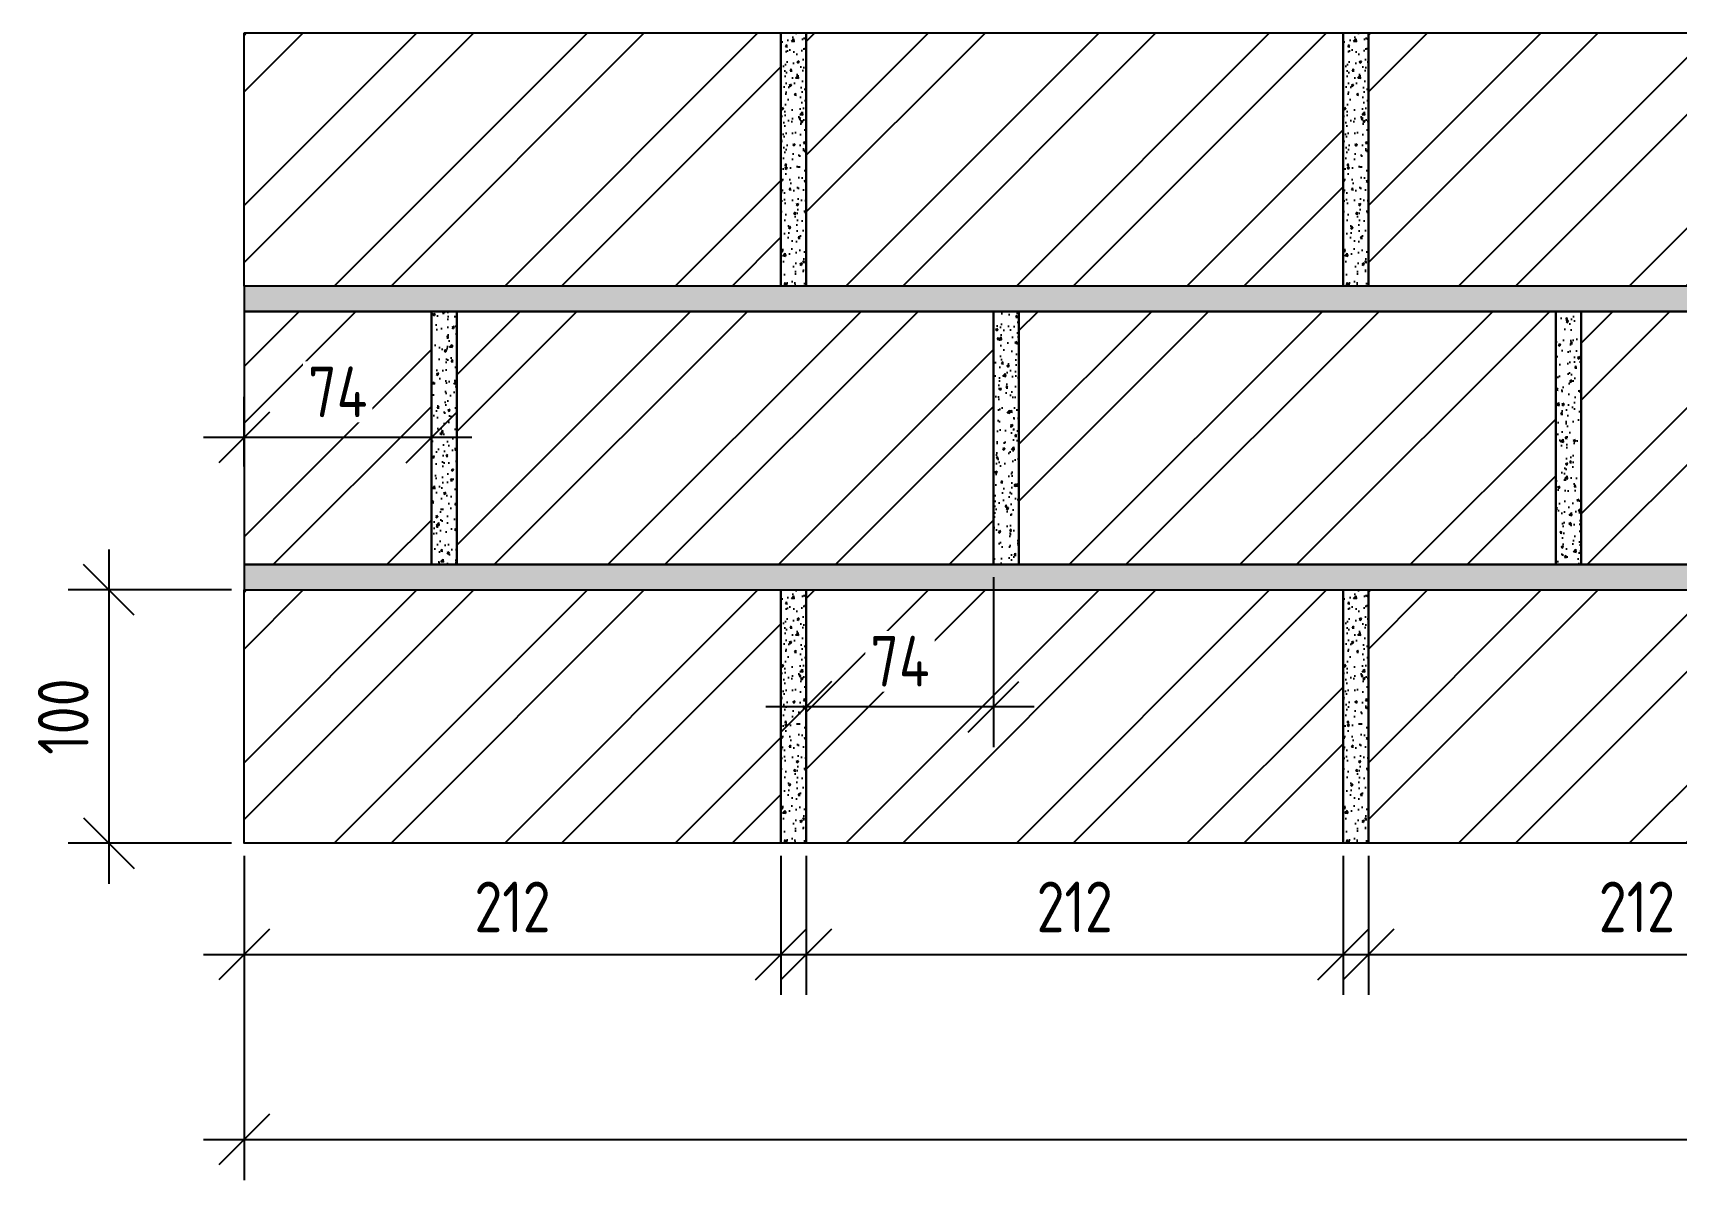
# Model space of a CAD drawing. Header units: millimetres. Extents: x 316173 to 317763, y 46618 to 48582.
# Drawn here: x 316174 to 316823, y 46618 to 47071 of the extents above; entities that cross this region are included whole.
import ezdxf

# ---------------------------------------------------------------- set-up
doc = ezdxf.new("R2010")
doc.units = ezdxf.units.MM
doc.layers.add('01_РАЗМЕРЫ-ВЫНОСКИ', color=4, linetype='Continuous')
doc.styles.add('ГОСТ 2.304', font='CS_Gost2304.shx')
doc.dimstyles.new('СПДС', dxfattribs={"dimscale": 100, "dimtxt": 2.5, "dimasz": 2.5, "dimexe": 2, "dimexo": 0.625, "dimgap": 1, "dimtad": 1, "dimdec": 0, "dimtxsty": 'ГОСТ 2.304', "dimblk": 'OBLIQUE', "dimblk1": 'OBLIQUE', "dimblk2": 'OBLIQUE', "dimcen": 2.5, "dimdle": 2, "dimadec": 0, "dimazin": 2, "dimtfac": 0.75, "dimtdec": 4, "dimtmove": 1, "dimatfit": 3, "dimfxl": 1, "dimtfill": 1, "dimtolj": 1, "dimarcsym": 1})
pattern_1 = [(45, (192354.78, -1213.53), (-33.67596, 33.67596), []), (45, (192377.23, -1213.53), (-33.67596, 33.67596), [])]
pattern_2 = [(45, (192354.78, -993.53), (-33.67596, 33.67596), []), (45, (192377.23, -993.53), (-33.67596, 33.67596), [])]
pattern_3 = [(45, (191836.78, -1103.53), (-33.67596, 33.67596), []), (45, (191859.23, -1103.53), (-33.67596, 33.67596), [])]

# ---------------------------------------------------------------- blocks, each defined once
blk = doc.blocks.new('_Oblique')
at = {"color": 0, "linetype": 'ByBlock', "lineweight": -2}
blk.add_line((-0.5, -0.5), (0.5, 0.5), dxfattribs=at)
blk = doc.blocks.new('*D1647')
at = {"color": 0, "lineweight": -2, "ltscale": 20, "transparency": 16777216}
for p, q in [((316257.1, 46746.41), (316257.1, 46618.37)), ((317747.1, 46746.41), (317747.1, 46618.37)), ((316241.1, 46634.37), (317763.1, 46634.37))]:
    blk.add_line(p, q, dxfattribs=at)
at = {"layer": 'Defpoints', "color": 0, "ltscale": 20, "transparency": 16777216}
for p in [(316257.1, 46751.41), (317747.1, 46751.41), (317747.1, 46634.37)]:
    blk.add_point(p, dxfattribs=at)
at = {"color": 0, "lineweight": -2, "ltscale": 20, "transparency": 16777216, "xscale": 20, "yscale": 20, "zscale": 20, "rotation": 180}
blk.add_blockref('_Oblique', (316257.1, 46634.37), dxfattribs=at)
at = {"color": 0, "lineweight": -2, "ltscale": 20, "transparency": 16777216, "xscale": 20, "yscale": 20, "zscale": 20}
blk.add_blockref('_Oblique', (317747.1, 46634.37), dxfattribs=at)
at = {"color": 0, "ltscale": 20, "transparency": 16777216, "insert": (317002.1, 46652.95), "char_height": 20, "attachment_point": 5, "style": 'ГОСТ 2.304', "bg_fill": 3, "box_fill_scale": 1.1, "bg_fill_color": 256, "bg_fill_true_color": 13158600, "bg_fill_transparency": 0}
blk.add_mtext('\\A1;1490', dxfattribs=at)
blk = doc.blocks.new('*D1648')
at = {"color": 0, "lineweight": -2, "ltscale": 20, "transparency": 16777216}
for p, q in [((316203.7, 46867.41), (316203.7, 46735.41)), ((316252.1, 46851.41), (316187.7, 46851.41)), ((316252.1, 46751.41), (316187.7, 46751.41))]:
    blk.add_line(p, q, dxfattribs=at)
at = {"layer": 'Defpoints', "color": 0, "ltscale": 20, "transparency": 16777216}
for p in [(316257.1, 46851.41), (316203.7, 46751.41), (316257.1, 46751.41)]:
    blk.add_point(p, dxfattribs=at)
at = {"color": 0, "lineweight": -2, "ltscale": 20, "transparency": 16777216, "xscale": 20, "yscale": 20, "zscale": 20}
for p, rotation in [((316203.7, 46851.41), 90), ((316203.7, 46751.41), 270)]:
    blk.add_blockref('_Oblique', p, dxfattribs=dict(at, rotation=rotation))
at = {"color": 0, "ltscale": 20, "transparency": 16777216, "insert": (316185.7, 46801.41), "char_height": 20, "attachment_point": 5, "rotation": 90, "style": 'ГОСТ 2.304', "bg_fill": 3, "box_fill_scale": 1.1, "bg_fill_color": 256, "bg_fill_true_color": 13158600, "bg_fill_transparency": 0}
blk.add_mtext('\\A1;100', dxfattribs=at)
blk = doc.blocks.new('*D1649')
at = {"color": 0, "lineweight": -2, "ltscale": 20, "transparency": 16777216}
for p, q in [((316257.1, 46746.41), (316257.1, 46691.5)), ((316469.1, 46746.41), (316469.1, 46691.5)), ((316241.1, 46707.5), (316485.1, 46707.5))]:
    blk.add_line(p, q, dxfattribs=at)
at = {"layer": 'Defpoints', "color": 0, "ltscale": 20, "transparency": 16777216}
for p in [(316257.1, 46751.41), (316469.1, 46751.41), (316469.1, 46707.5)]:
    blk.add_point(p, dxfattribs=at)
at = {"color": 0, "lineweight": -2, "ltscale": 20, "transparency": 16777216, "xscale": 20, "yscale": 20, "zscale": 20, "rotation": 180}
blk.add_blockref('_Oblique', (316257.1, 46707.5), dxfattribs=at)
at = {"color": 0, "lineweight": -2, "ltscale": 20, "transparency": 16777216, "xscale": 20, "yscale": 20, "zscale": 20}
blk.add_blockref('_Oblique', (316469.1, 46707.5), dxfattribs=at)
at = {"color": 0, "ltscale": 20, "transparency": 16777216, "insert": (316363.1, 46726.27), "char_height": 20, "attachment_point": 5, "style": 'ГОСТ 2.304', "bg_fill": 3, "box_fill_scale": 1.1, "bg_fill_color": 256, "bg_fill_true_color": 13158600, "bg_fill_transparency": 0}
blk.add_mtext('\\A1;212', dxfattribs=at)
blk = doc.blocks.new('*D1650')
at = {"color": 0, "lineweight": -2, "ltscale": 20, "transparency": 16777216}
for p, q in [((316479.1, 46746.41), (316479.1, 46691.5)), ((316691.1, 46746.41), (316691.1, 46691.5)), ((316463.1, 46707.5), (316707.1, 46707.5))]:
    blk.add_line(p, q, dxfattribs=at)
at = {"layer": 'Defpoints', "color": 0, "ltscale": 20, "transparency": 16777216}
for p in [(316479.1, 46751.41), (316691.1, 46751.41), (316691.1, 46707.5)]:
    blk.add_point(p, dxfattribs=at)
at = {"color": 0, "lineweight": -2, "ltscale": 20, "transparency": 16777216, "xscale": 20, "yscale": 20, "zscale": 20, "rotation": 180}
blk.add_blockref('_Oblique', (316479.1, 46707.5), dxfattribs=at)
at = {"color": 0, "lineweight": -2, "ltscale": 20, "transparency": 16777216, "xscale": 20, "yscale": 20, "zscale": 20}
blk.add_blockref('_Oblique', (316691.1, 46707.5), dxfattribs=at)
at = {"color": 0, "ltscale": 20, "transparency": 16777216, "insert": (316585.1, 46726.27), "char_height": 20, "attachment_point": 5, "style": 'ГОСТ 2.304', "bg_fill": 3, "box_fill_scale": 1.1, "bg_fill_color": 256, "bg_fill_true_color": 13158600, "bg_fill_transparency": 0}
blk.add_mtext('\\A1;212', dxfattribs=at)
blk = doc.blocks.new('*D1651')
at = {"color": 0, "lineweight": -2, "ltscale": 20, "transparency": 16777216}
for p, q in [((316701.1, 46746.41), (316701.1, 46691.5)), ((316913.1, 46746.41), (316913.1, 46691.5)), ((316685.1, 46707.5), (316929.1, 46707.5))]:
    blk.add_line(p, q, dxfattribs=at)
at = {"layer": 'Defpoints', "color": 0, "ltscale": 20, "transparency": 16777216}
for p in [(316701.1, 46751.41), (316913.1, 46751.41), (316913.1, 46707.5)]:
    blk.add_point(p, dxfattribs=at)
at = {"color": 0, "lineweight": -2, "ltscale": 20, "transparency": 16777216, "xscale": 20, "yscale": 20, "zscale": 20, "rotation": 180}
blk.add_blockref('_Oblique', (316701.1, 46707.5), dxfattribs=at)
at = {"color": 0, "lineweight": -2, "ltscale": 20, "transparency": 16777216, "xscale": 20, "yscale": 20, "zscale": 20}
blk.add_blockref('_Oblique', (316913.1, 46707.5), dxfattribs=at)
at = {"color": 0, "ltscale": 20, "transparency": 16777216, "insert": (316807.1, 46726.27), "char_height": 20, "attachment_point": 5, "style": 'ГОСТ 2.304', "bg_fill": 3, "box_fill_scale": 1.1, "bg_fill_color": 256, "bg_fill_true_color": 13158600, "bg_fill_transparency": 0}
blk.add_mtext('\\A1;212', dxfattribs=at)
blk = doc.blocks.new('*D1664')
at = {"color": 0, "lineweight": -2, "ltscale": 20, "transparency": 16777216}
for p, q in [((316257.1, 46900.2), (316257.1, 46927.64)), ((316331.1, 46900.2), (316331.1, 46927.64)), ((316347.1, 46911.64), (316241.1, 46911.64))]:
    blk.add_line(p, q, dxfattribs=at)
at = {"layer": 'Defpoints', "color": 0, "ltscale": 20, "transparency": 16777216}
for p in [(316257.1, 46911.64), (316257.1, 46895.2), (316331.1, 46895.2)]:
    blk.add_point(p, dxfattribs=at)
at = {"color": 0, "lineweight": -2, "ltscale": 20, "transparency": 16777216, "xscale": 20, "yscale": 20, "zscale": 20, "rotation": 180}
blk.add_blockref('_Oblique', (316257.1, 46911.64), dxfattribs=at)
at = {"color": 0, "lineweight": -2, "ltscale": 20, "transparency": 16777216, "xscale": 20, "yscale": 20, "zscale": 20}
blk.add_blockref('_Oblique', (316331.1, 46911.64), dxfattribs=at)
at = {"color": 0, "ltscale": 20, "transparency": 16777216, "insert": (316294.1, 46929.64), "char_height": 20, "attachment_point": 5, "style": 'ГОСТ 2.304', "bg_fill": 3, "box_fill_scale": 1.1, "bg_fill_color": 256, "bg_fill_true_color": 13158600, "bg_fill_transparency": 0}
blk.add_mtext('\\A1;74', dxfattribs=at)
blk = doc.blocks.new('*D1677')
at = {"color": 0, "lineweight": -2, "ltscale": 20, "transparency": 16777216}
for p, q in [((316553.1, 46856.41), (316553.1, 46789.28)), ((316479.1, 46846.41), (316479.1, 46789.28)), ((316569.1, 46805.28), (316463.1, 46805.28))]:
    blk.add_line(p, q, dxfattribs=at)
at = {"layer": 'Defpoints', "color": 0, "ltscale": 20, "transparency": 16777216}
for p in [(316553.1, 46861.41), (316479.1, 46851.41), (316479.1, 46805.28)]:
    blk.add_point(p, dxfattribs=at)
at = {"color": 0, "lineweight": -2, "ltscale": 20, "transparency": 16777216, "xscale": 20, "yscale": 20, "zscale": 20, "rotation": 180}
blk.add_blockref('_Oblique', (316479.1, 46805.28), dxfattribs=at)
at = {"color": 0, "lineweight": -2, "ltscale": 20, "transparency": 16777216, "xscale": 20, "yscale": 20, "zscale": 20}
blk.add_blockref('_Oblique', (316553.1, 46805.28), dxfattribs=at)
at = {"color": 0, "ltscale": 20, "transparency": 16777216, "insert": (316516.1, 46823.28), "char_height": 20, "attachment_point": 5, "style": 'ГОСТ 2.304', "bg_fill": 3, "box_fill_scale": 1.1, "bg_fill_color": 256, "bg_fill_true_color": 13158600, "bg_fill_transparency": 0}
blk.add_mtext('\\A1;74', dxfattribs=at)
blk = doc.blocks.new('кладка 3')
at = {"ltscale": 5}
h = blk.add_hatch(dxfattribs=at)
h.set_pattern_fill('ANSI32', color=6, scale=5)
h.set_pattern_definition(pattern_2)
h.paths.add_polyline_path([(316257.1, 47071.41), (316469.1, 47071.41), (316469.1, 46971.41), (316257.1, 46971.41)])
at = {"ltscale": 0.05}
h = blk.add_hatch(dxfattribs=at)
h.set_pattern_fill('AR-CONC', color=256, scale=0.05)
h.set_pattern_definition([(50, (190607.084, -992.9795), (9.10923345, -0.79695428), [0.9525, -10.4775]), (355, (190607.084, -992.9795), (-1.7621711, 9.55284226), [0.762, -8.3820292]), (100.451445, (190607.843, -993.046), (7.34706235, 8.7558876), [0.80950044, -8.9045122]), (46.1842, (190607.084, -990.44), (13.553952, -2.1021164), [1.42875, -15.71625]), (96.635558, (190608.213, -990.615), (11.8702067, 12.3713062), [1.2142512, -13.3567804]), (351.184151, (190607.084, -990.44), (11.8702067, 12.3713062), [1.1429984, -12.5729866]), (21, (190608.354, -991.0745), (7.58071956, -5.1132599), [0.9525, -10.4775]), (326, (190608.354, -991.0745), (3.0901014, 9.2093983), [0.762, -8.382]), (71.451445, (190608.985, -991.501), (10.67082096, 4.09613844), [0.80950044, -8.9044969]), (37.5, (190607.0836, -992.9795), (0.15443016, 4.22775194), [0, -8.2804, 0, -8.509, 0, -8.41375]), (7.5, (190607.0836, -992.9795), (3.34098313, 5.00902874), [0, -4.8514, 0, -8.0899, 0, -3.20675]), (327.5, (190604.2515, -992.9795), (6.77952976, -0.2864372), [0, -3.175, 0, -9.906, 0, -13.1445]), (317.5, (190602.9815, -992.9795), (7.40645907, 1.27132455), [0, -4.1275, 0, -6.5786, 0, -9.3345])])
h.paths.add_polyline_path([(316469.1, 47071.41), (316479.1, 47071.41), (316479.1, 46971.41), (316469.1, 46971.41)])
at = {"ltscale": 5}
h = blk.add_hatch(dxfattribs=at)
h.set_pattern_fill('ANSI32', color=6, scale=5)
h.set_pattern_definition(pattern_2)
h.paths.add_polyline_path([(316479.1, 47071.41), (316691.1, 47071.41), (316691.1, 46971.41), (316479.1, 46971.41)])
at = {"ltscale": 0.05}
h = blk.add_hatch(dxfattribs=at)
h.set_pattern_fill('AR-CONC', color=256, scale=0.05)
h.set_pattern_definition([(50, (190829.084, -992.9795), (9.10923345, -0.79695428), [0.9525, -10.4775]), (355, (190829.084, -992.9795), (-1.7621711, 9.55284226), [0.762, -8.3820292]), (100.451445, (190829.843, -993.046), (7.34706235, 8.7558876), [0.80950044, -8.9045122]), (46.1842, (190829.084, -990.44), (13.553952, -2.1021164), [1.42875, -15.71625]), (96.635558, (190830.213, -990.615), (11.8702067, 12.3713062), [1.2142512, -13.3567804]), (351.184151, (190829.084, -990.44), (11.8702067, 12.3713062), [1.1429984, -12.5729866]), (21, (190830.354, -991.0745), (7.58071956, -5.1132599), [0.9525, -10.4775]), (326, (190830.354, -991.0745), (3.0901014, 9.2093983), [0.762, -8.382]), (71.451445, (190830.985, -991.501), (10.67082096, 4.09613844), [0.80950044, -8.9044969]), (37.5, (190829.0836, -992.9795), (0.15443016, 4.22775194), [0, -8.2804, 0, -8.509, 0, -8.41375]), (7.5, (190829.0836, -992.9795), (3.34098313, 5.00902874), [0, -4.8514, 0, -8.0899, 0, -3.20675]), (327.5, (190826.2515, -992.9795), (6.77952976, -0.2864372), [0, -3.175, 0, -9.906, 0, -13.1445]), (317.5, (190824.9815, -992.9795), (7.40645907, 1.27132455), [0, -4.1275, 0, -6.5786, 0, -9.3345])])
h.paths.add_polyline_path([(316691.1, 47071.41), (316701.1, 47071.41), (316701.1, 46971.41), (316691.1, 46971.41)])
at = {"ltscale": 5}
h = blk.add_hatch(dxfattribs=at)
h.set_pattern_fill('ANSI32', color=6, scale=5)
h.set_pattern_definition([(45, (192798.78, -993.53), (-33.67596, 33.67596), []), (45, (192821.23, -993.53), (-33.67596, 33.67596), [])])
h.paths.add_polyline_path([(316701.1, 47071.41), (316913.1, 47071.41), (316913.1, 46971.41), (316701.1, 46971.41)])
at = {"ltscale": 0.05}
h = blk.add_hatch(dxfattribs=at)
h.set_pattern_fill('AR-CONC', color=256, scale=0.05, angle=-90)
h.set_pattern_definition([(320, (268292.7155, 172783.411), (-0.79695428, -9.10923345), [0.9525, -10.4775]), (265, (268292.715, 172783.411), (9.55284226, 1.7621711), [0.762, -8.3820292]), (10.451445, (268292.649, 172782.652), (8.7558876, -7.34706235), [0.80950044, -8.9045122]), (316.1842, (268295.255, 172783.411), (-2.1021164, -13.553952), [1.42875, -15.71625]), (6.635558, (268295.08, 172782.282), (12.3713062, -11.8702067), [1.2142512, -13.3567804]), (261.184151, (268295.255, 172783.411), (12.3713062, -11.8702067), [1.1429984, -12.5729866]), (291, (268294.6205, 172782.141), (-5.1132599, -7.58071956), [0.9525, -10.4775]), (236, (268294.62, 172782.141), (9.2093983, -3.0901014), [0.762, -8.382]), (341.451445, (268294.194, 172781.509), (4.09613844, -10.67082096), [0.80950044, -8.9044969]), (307.5, (268292.7155, 172783.411), (4.22775194, -0.15443016), [0, -8.2804, 0, -8.509, 0, -8.41375]), (277.5, (268292.7155, 172783.411), (5.00902874, -3.34098313), [0, -4.8514, 0, -8.0899, 0, -3.20675]), (237.5, (268292.7155, 172786.243), (-0.2864372, -6.77952976), [0, -3.175, 0, -9.906, 0, -13.1445]), (227.5, (268292.7155, 172787.513), (1.27132455, -7.40645907), [0, -4.1275, 0, -6.5786, 0, -9.3345])])
h.paths.add_polyline_path([(317747.1, 46961.41), (317747.1, 46971.41), (316257.1, 46971.41), (316257.1, 46961.41)])
h = blk.add_hatch(dxfattribs=at)
h.set_pattern_fill('AR-CONC', color=256, scale=0.05)
h.set_pattern_definition([(50, (190311.084, -1102.9795), (9.10923345, -0.79695428), [0.9525, -10.4775]), (355, (190311.084, -1102.9795), (-1.7621711, 9.55284226), [0.762, -8.3820292]), (100.451445, (190311.843, -1103.046), (7.34706235, 8.7558876), [0.80950044, -8.9045122]), (46.1842, (190311.084, -1100.44), (13.553952, -2.1021164), [1.42875, -15.71625]), (96.635558, (190312.213, -1100.615), (11.8702067, 12.3713062), [1.2142512, -13.3567804]), (351.184151, (190311.084, -1100.44), (11.8702067, 12.3713062), [1.1429984, -12.5729866]), (21, (190312.354, -1101.0745), (7.58071956, -5.1132599), [0.9525, -10.4775]), (326, (190312.354, -1101.0745), (3.0901014, 9.2093983), [0.762, -8.382]), (71.451445, (190312.985, -1101.501), (10.67082096, 4.09613844), [0.80950044, -8.9044969]), (37.5, (190311.0836, -1102.9795), (0.15443016, 4.22775194), [0, -8.2804, 0, -8.509, 0, -8.41375]), (7.5, (190311.0836, -1102.9795), (3.34098313, 5.00902874), [0, -4.8514, 0, -8.0899, 0, -3.20675]), (327.5, (190308.2515, -1102.9795), (6.77952976, -0.2864372), [0, -3.175, 0, -9.906, 0, -13.1445]), (317.5, (190306.9815, -1102.9795), (7.40645907, 1.27132455), [0, -4.1275, 0, -6.5786, 0, -9.3345])])
h.paths.add_polyline_path([(316341.1, 46961.41), (316331.1, 46961.41), (316331.1, 46861.41), (316341.1, 46861.41)])
at = {"ltscale": 5}
h = blk.add_hatch(dxfattribs=at)
h.set_pattern_fill('ANSI32', color=6, scale=5)
h.set_pattern_definition([(45, (192058.78, -1103.53), (-33.67596, 33.67596), []), (45, (192081.23, -1103.53), (-33.67596, 33.67596), [])])
h.paths.add_polyline_path([(316553.1, 46961.41), (316341.1, 46961.41), (316341.1, 46861.41), (316553.1, 46861.41)])
at = {"ltscale": 0.05}
h = blk.add_hatch(dxfattribs=at)
h.set_pattern_fill('AR-CONC', color=256, scale=0.05)
h.set_pattern_definition([(50, (190089.084, -1102.9795), (9.10923345, -0.79695428), [0.9525, -10.4775]), (355, (190089.084, -1102.9795), (-1.7621711, 9.55284226), [0.762, -8.3820292]), (100.451445, (190089.843, -1103.046), (7.34706235, 8.7558876), [0.80950044, -8.9045122]), (46.1842, (190089.084, -1100.44), (13.553952, -2.1021164), [1.42875, -15.71625]), (96.635558, (190090.213, -1100.615), (11.8702067, 12.3713062), [1.2142512, -13.3567804]), (351.184151, (190089.084, -1100.44), (11.8702067, 12.3713062), [1.1429984, -12.5729866]), (21, (190090.354, -1101.0745), (7.58071956, -5.1132599), [0.9525, -10.4775]), (326, (190090.354, -1101.0745), (3.0901014, 9.2093983), [0.762, -8.382]), (71.451445, (190090.985, -1101.501), (10.67082096, 4.09613844), [0.80950044, -8.9044969]), (37.5, (190089.0836, -1102.9795), (0.15443016, 4.22775194), [0, -8.2804, 0, -8.509, 0, -8.41375]), (7.5, (190089.0836, -1102.9795), (3.34098313, 5.00902874), [0, -4.8514, 0, -8.0899, 0, -3.20675]), (327.5, (190086.2515, -1102.9795), (6.77952976, -0.2864372), [0, -3.175, 0, -9.906, 0, -13.1445]), (317.5, (190084.9815, -1102.9795), (7.40645907, 1.27132455), [0, -4.1275, 0, -6.5786, 0, -9.3345])])
h.paths.add_polyline_path([(316563.1, 46961.41), (316553.1, 46961.41), (316553.1, 46861.41), (316563.1, 46861.41)])
at = {"ltscale": 5}
h = blk.add_hatch(dxfattribs=at)
h.set_pattern_fill('ANSI32', color=6, scale=5)
h.set_pattern_definition(pattern_3)
h.paths.add_polyline_path([(316775.1, 46961.41), (316563.1, 46961.41), (316563.1, 46861.41), (316775.1, 46861.41)])
at = {"ltscale": 0.05}
h = blk.add_hatch(dxfattribs=at)
h.set_pattern_fill('AR-CONC', color=256, scale=0.05)
h.set_pattern_definition([(50, (189867.084, -1102.9795), (9.10923345, -0.79695428), [0.9525, -10.4775]), (355, (189867.084, -1102.9795), (-1.7621711, 9.55284226), [0.762, -8.3820292]), (100.451445, (189867.843, -1103.046), (7.34706235, 8.7558876), [0.80950044, -8.9045122]), (46.1842, (189867.084, -1100.44), (13.553952, -2.1021164), [1.42875, -15.71625]), (96.635558, (189868.213, -1100.615), (11.8702067, 12.3713062), [1.2142512, -13.3567804]), (351.184151, (189867.084, -1100.44), (11.8702067, 12.3713062), [1.1429984, -12.5729866]), (21, (189868.354, -1101.0745), (7.58071956, -5.1132599), [0.9525, -10.4775]), (326, (189868.354, -1101.0745), (3.0901014, 9.2093983), [0.762, -8.382]), (71.451445, (189868.985, -1101.501), (10.67082096, 4.09613844), [0.80950044, -8.9044969]), (37.5, (189867.0836, -1102.9795), (0.15443016, 4.22775194), [0, -8.2804, 0, -8.509, 0, -8.41375]), (7.5, (189867.0836, -1102.9795), (3.34098313, 5.00902874), [0, -4.8514, 0, -8.0899, 0, -3.20675]), (327.5, (189864.2515, -1102.9795), (6.77952976, -0.2864372), [0, -3.175, 0, -9.906, 0, -13.1445]), (317.5, (189862.9815, -1102.9795), (7.40645907, 1.27132455), [0, -4.1275, 0, -6.5786, 0, -9.3345])])
h.paths.add_polyline_path([(316785.1, 46961.41), (316775.1, 46961.41), (316775.1, 46861.41), (316785.1, 46861.41)])
at = {"ltscale": 5}
h = blk.add_hatch(dxfattribs=at)
h.set_pattern_fill('ANSI32', color=6, scale=5)
h.set_pattern_definition([(45, (191614.78, -1103.53), (-33.67596, 33.67596), []), (45, (191637.23, -1103.53), (-33.67596, 33.67596), [])])
h.paths.add_polyline_path([(316997.1, 46961.41), (316785.1, 46961.41), (316785.1, 46861.41), (316997.1, 46861.41)])
h = blk.add_hatch(dxfattribs=at)
h.set_pattern_fill('ANSI32', color=6, scale=5)
h.set_pattern_definition(pattern_1)
h.paths.add_polyline_path([(316257.1, 46851.41), (316469.1, 46851.41), (316469.1, 46751.41), (316257.1, 46751.41)])
at = {"ltscale": 0.05}
h = blk.add_hatch(dxfattribs=at)
h.set_pattern_fill('AR-CONC', color=256, scale=0.05)
h.set_pattern_definition([(50, (190607.084, -1212.9795), (9.10923345, -0.79695428), [0.9525, -10.4775]), (355, (190607.084, -1212.9795), (-1.7621711, 9.55284226), [0.762, -8.3820292]), (100.451445, (190607.843, -1213.046), (7.34706235, 8.7558876), [0.80950044, -8.9045122]), (46.1842, (190607.084, -1210.44), (13.553952, -2.1021164), [1.42875, -15.71625]), (96.635558, (190608.213, -1210.615), (11.8702067, 12.3713062), [1.2142512, -13.3567804]), (351.184151, (190607.084, -1210.44), (11.8702067, 12.3713062), [1.1429984, -12.5729866]), (21, (190608.354, -1211.0745), (7.58071956, -5.1132599), [0.9525, -10.4775]), (326, (190608.354, -1211.0745), (3.0901014, 9.2093983), [0.762, -8.382]), (71.451445, (190608.985, -1211.501), (10.67082096, 4.09613844), [0.80950044, -8.9044969]), (37.5, (190607.0836, -1212.9795), (0.15443016, 4.22775194), [0, -8.2804, 0, -8.509, 0, -8.41375]), (7.5, (190607.0836, -1212.9795), (3.34098313, 5.00902874), [0, -4.8514, 0, -8.0899, 0, -3.20675]), (327.5, (190604.2515, -1212.9795), (6.77952976, -0.2864372), [0, -3.175, 0, -9.906, 0, -13.1445]), (317.5, (190602.9815, -1212.9795), (7.40645907, 1.27132455), [0, -4.1275, 0, -6.5786, 0, -9.3345])])
h.paths.add_polyline_path([(316469.1, 46851.41), (316479.1, 46851.41), (316479.1, 46751.41), (316469.1, 46751.41)])
at = {"ltscale": 5}
h = blk.add_hatch(dxfattribs=at)
h.set_pattern_fill('ANSI32', color=6, scale=5)
h.set_pattern_definition(pattern_1)
h.paths.add_polyline_path([(316479.1, 46851.41), (316691.1, 46851.41), (316691.1, 46751.41), (316479.1, 46751.41)])
at = {"ltscale": 0.05}
h = blk.add_hatch(dxfattribs=at)
h.set_pattern_fill('AR-CONC', color=256, scale=0.05)
h.set_pattern_definition([(50, (190829.084, -1212.9795), (9.10923345, -0.79695428), [0.9525, -10.4775]), (355, (190829.084, -1212.9795), (-1.7621711, 9.55284226), [0.762, -8.3820292]), (100.451445, (190829.843, -1213.046), (7.34706235, 8.7558876), [0.80950044, -8.9045122]), (46.1842, (190829.084, -1210.44), (13.553952, -2.1021164), [1.42875, -15.71625]), (96.635558, (190830.213, -1210.615), (11.8702067, 12.3713062), [1.2142512, -13.3567804]), (351.184151, (190829.084, -1210.44), (11.8702067, 12.3713062), [1.1429984, -12.5729866]), (21, (190830.354, -1211.0745), (7.58071956, -5.1132599), [0.9525, -10.4775]), (326, (190830.354, -1211.0745), (3.0901014, 9.2093983), [0.762, -8.382]), (71.451445, (190830.985, -1211.501), (10.67082096, 4.09613844), [0.80950044, -8.9044969]), (37.5, (190829.0836, -1212.9795), (0.15443016, 4.22775194), [0, -8.2804, 0, -8.509, 0, -8.41375]), (7.5, (190829.0836, -1212.9795), (3.34098313, 5.00902874), [0, -4.8514, 0, -8.0899, 0, -3.20675]), (327.5, (190826.2515, -1212.9795), (6.77952976, -0.2864372), [0, -3.175, 0, -9.906, 0, -13.1445]), (317.5, (190824.9815, -1212.9795), (7.40645907, 1.27132455), [0, -4.1275, 0, -6.5786, 0, -9.3345])])
h.paths.add_polyline_path([(316691.1, 46851.41), (316701.1, 46851.41), (316701.1, 46751.41), (316691.1, 46751.41)])
at = {"ltscale": 5}
h = blk.add_hatch(dxfattribs=at)
h.set_pattern_fill('ANSI32', color=6, scale=5)
h.set_pattern_definition([(45, (192798.78, -1213.53), (-33.67596, 33.67596), []), (45, (192821.23, -1213.53), (-33.67596, 33.67596), [])])
h.paths.add_polyline_path([(316701.1, 46851.41), (316913.1, 46851.41), (316913.1, 46751.41), (316701.1, 46751.41)])
at = {"color": 6, "ltscale": 5}
for points in [[(316257.1, 47071.41), (316469.1, 47071.41), (316469.1, 46971.41), (316257.1, 46971.41)], [(316479.1, 47071.41), (316691.1, 47071.41), (316691.1, 46971.41), (316479.1, 46971.41)], [(316701.1, 47071.41), (316913.1, 47071.41), (316913.1, 46971.41), (316701.1, 46971.41)], [(316553.1, 46961.41), (316341.1, 46961.41), (316341.1, 46861.41), (316553.1, 46861.41)], [(316775.1, 46961.41), (316563.1, 46961.41), (316563.1, 46861.41), (316775.1, 46861.41)], [(316997.1, 46961.41), (316785.1, 46961.41), (316785.1, 46861.41), (316997.1, 46861.41)], [(316257.1, 46851.41), (316469.1, 46851.41), (316469.1, 46751.41), (316257.1, 46751.41)], [(316479.1, 46851.41), (316691.1, 46851.41), (316691.1, 46751.41), (316479.1, 46751.41)], [(316701.1, 46851.41), (316913.1, 46851.41), (316913.1, 46751.41), (316701.1, 46751.41)]]:
    blk.add_lwpolyline(points, close=True, dxfattribs=at)
at = {"ltscale": 20}
for points in [[(316469.1, 47071.41), (316479.1, 47071.41), (316479.1, 46971.41), (316469.1, 46971.41)], [(316691.1, 47071.41), (316701.1, 47071.41), (316701.1, 46971.41), (316691.1, 46971.41)], [(317747.1, 46961.41), (317747.1, 46971.41), (316257.1, 46971.41), (316257.1, 46961.41)], [(316341.1, 46961.41), (316331.1, 46961.41), (316331.1, 46861.41), (316341.1, 46861.41)], [(316563.1, 46961.41), (316553.1, 46961.41), (316553.1, 46861.41), (316563.1, 46861.41)], [(316785.1, 46961.41), (316775.1, 46961.41), (316775.1, 46861.41), (316785.1, 46861.41)], [(316469.1, 46851.41), (316479.1, 46851.41), (316479.1, 46751.41), (316469.1, 46751.41)], [(316691.1, 46851.41), (316701.1, 46851.41), (316701.1, 46751.41), (316691.1, 46751.41)]]:
    blk.add_lwpolyline(points, close=True, dxfattribs=at)
at = {"color": 4, "ltscale": 20}
dim = blk.add_linear_dim(base=(317747.1, 46634.37), p1=(316257.1, 46751.41), p2=(317747.1, 46751.41), dimstyle='СПДС', override={"dimscale": 8}, dxfattribs=at)
dim.commit()
dim.dimension.update_dxf_attribs({"geometry": '*D1647', "text_midpoint": (317002.1, 46652.95)})
dim = blk.add_linear_dim(base=(316203.7, 46751.41), p1=(316257.1, 46851.41), p2=(316257.1, 46751.41), angle=90, dimstyle='СПДС', override={"dimscale": 8}, dxfattribs=at)
dim.commit()
dim.dimension.update_dxf_attribs({"geometry": '*D1648', "text_midpoint": (316185.7, 46801.41)})
at = {"ltscale": 5}
h = blk.add_hatch(dxfattribs=at)
h.set_pattern_fill('ANSI32', color=6, scale=5)
h.set_pattern_definition(pattern_3)
h.paths.add_polyline_path([(316331.1, 46961.41), (316257.1, 46961.41), (316257.1, 46861.41), (316331.1, 46861.41)])
at = {"ltscale": 0.05}
h = blk.add_hatch(dxfattribs=at)
h.set_pattern_fill('AR-CONC', color=256, scale=0.05, angle=-90)
h.set_pattern_definition([(320, (268292.7155, 172673.411), (-0.79695428, -9.10923345), [0.9525, -10.4775]), (265, (268292.715, 172673.411), (9.55284226, 1.7621711), [0.762, -8.3820292]), (10.451445, (268292.649, 172672.652), (8.7558876, -7.34706235), [0.80950044, -8.9045122]), (316.1842, (268295.255, 172673.411), (-2.1021164, -13.553952), [1.42875, -15.71625]), (6.635558, (268295.08, 172672.282), (12.3713062, -11.8702067), [1.2142512, -13.3567804]), (261.184151, (268295.255, 172673.411), (12.3713062, -11.8702067), [1.1429984, -12.5729866]), (291, (268294.6205, 172672.141), (-5.1132599, -7.58071956), [0.9525, -10.4775]), (236, (268294.62, 172672.141), (9.2093983, -3.0901014), [0.762, -8.382]), (341.451445, (268294.194, 172671.509), (4.09613844, -10.67082096), [0.80950044, -8.9044969]), (307.5, (268292.7155, 172673.411), (4.22775194, -0.15443016), [0, -8.2804, 0, -8.509, 0, -8.41375]), (277.5, (268292.7155, 172673.411), (5.00902874, -3.34098313), [0, -4.8514, 0, -8.0899, 0, -3.20675]), (237.5, (268292.7155, 172676.243), (-0.2864372, -6.77952976), [0, -3.175, 0, -9.906, 0, -13.1445]), (227.5, (268292.7155, 172677.513), (1.27132455, -7.40645907), [0, -4.1275, 0, -6.5786, 0, -9.3345])])
h.paths.add_polyline_path([(317747.1, 46851.41), (317747.1, 46861.41), (316257.1, 46861.41), (316257.1, 46851.41)])
at = {"color": 6, "ltscale": 5}
blk.add_lwpolyline([(316331.1, 46961.41), (316257.1, 46961.41), (316257.1, 46861.41), (316331.1, 46861.41)], close=True, dxfattribs=at)
at = {"ltscale": 20}
blk.add_lwpolyline([(317747.1, 46851.41), (317747.1, 46861.41), (316257.1, 46861.41), (316257.1, 46851.41)], close=True, dxfattribs=at)
at = {"color": 4, "ltscale": 20}
dim = blk.add_linear_dim(base=(316469.1, 46707.5), p1=(316257.1, 46751.41), p2=(316469.1, 46751.41), dimstyle='СПДС', override={"dimscale": 8}, dxfattribs=at)
dim.commit()
dim.dimension.update_dxf_attribs({"geometry": '*D1649', "text_midpoint": (316363.1, 46726.27)})
for base, p1, p2, picture, middle in [((316257.1, 46911.64), (316331.1, 46895.2), (316257.1, 46895.2), '*D1664', (316294.1, 46929.64)), ((316479.1, 46805.28), (316553.1, 46861.41), (316479.1, 46851.41), '*D1677', (316516.1, 46823.28)), ((316691.1, 46707.5), (316479.1, 46751.41), (316691.1, 46751.41), '*D1650', (316585.1, 46726.27))]:
    dim = blk.add_linear_dim(base=base, p1=p1, p2=p2, dimstyle='СПДС', override={"dimscale": 8}, dxfattribs=at)
    dim.commit()
    dim.dimension.update_dxf_attribs({"geometry": picture, "text_midpoint": middle})
dim = blk.add_linear_dim(base=(316913.1, 46707.5), p1=(316701.1, 46751.41), p2=(316913.1, 46751.41), dimstyle='СПДС', override={"dimscale": 8}, dxfattribs=at)
dim.commit()
dim.dimension.update_dxf_attribs({"geometry": '*D1651', "text_midpoint": (316807.1, 46726.27)})

msp = doc.modelspace()

# ---------------------------------------------------------------- block references
at = {"layer": '01_РАЗМЕРЫ-ВЫНОСКИ'}
msp.add_blockref('кладка 3', (0, 0), dxfattribs=at)

doc.saveas('drawing.dxf')
